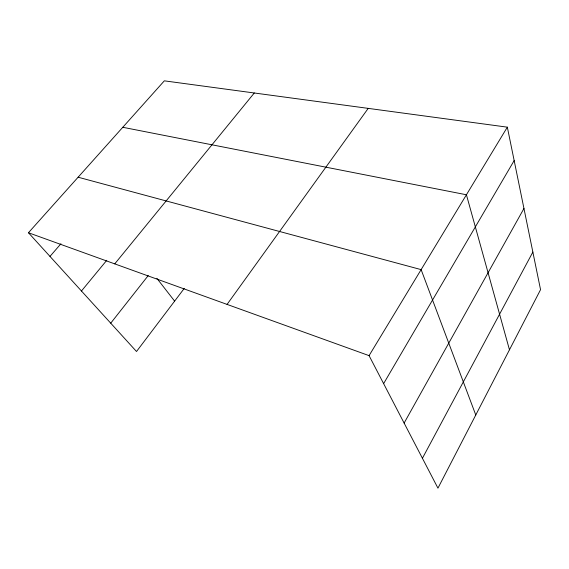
<?xml version="1.0" encoding="UTF-8"?>
<svg xmlns="http://www.w3.org/2000/svg" width="569" height="569" viewBox="0 0 569 569"><rect width="100%" height="100%" fill="white"/><g stroke="black" fill="none" stroke-linecap="round" stroke-linejoin="round"><path stroke-width="0.85" d="M422.418 458.273L532.861 252.053M404.118 423.066L523.957 208.474M383.62 383.62L514.163 160.572M507.335 127.164L540.55 289.671L437.952 488.159L369.075 355.639L507.335 127.164L164.334 80.841L28.45 232.742L136.51 351.507L184.242 288.419M227.067 304.401L368.214 108.373M110.735 323.178L148.239 275.56M114.739 263.874L254.293 92.989M81.459 291.008L106.759 260.31M49.987 256.413L60.94 243.752M122.79 127.285L466.424 194.769L509.468 349.807M78.124 177.215L421.124 269.621L475.769 415M28.45 232.742L369.075 355.639M156.88 278.326L174.626 301.122"/></g></svg>
